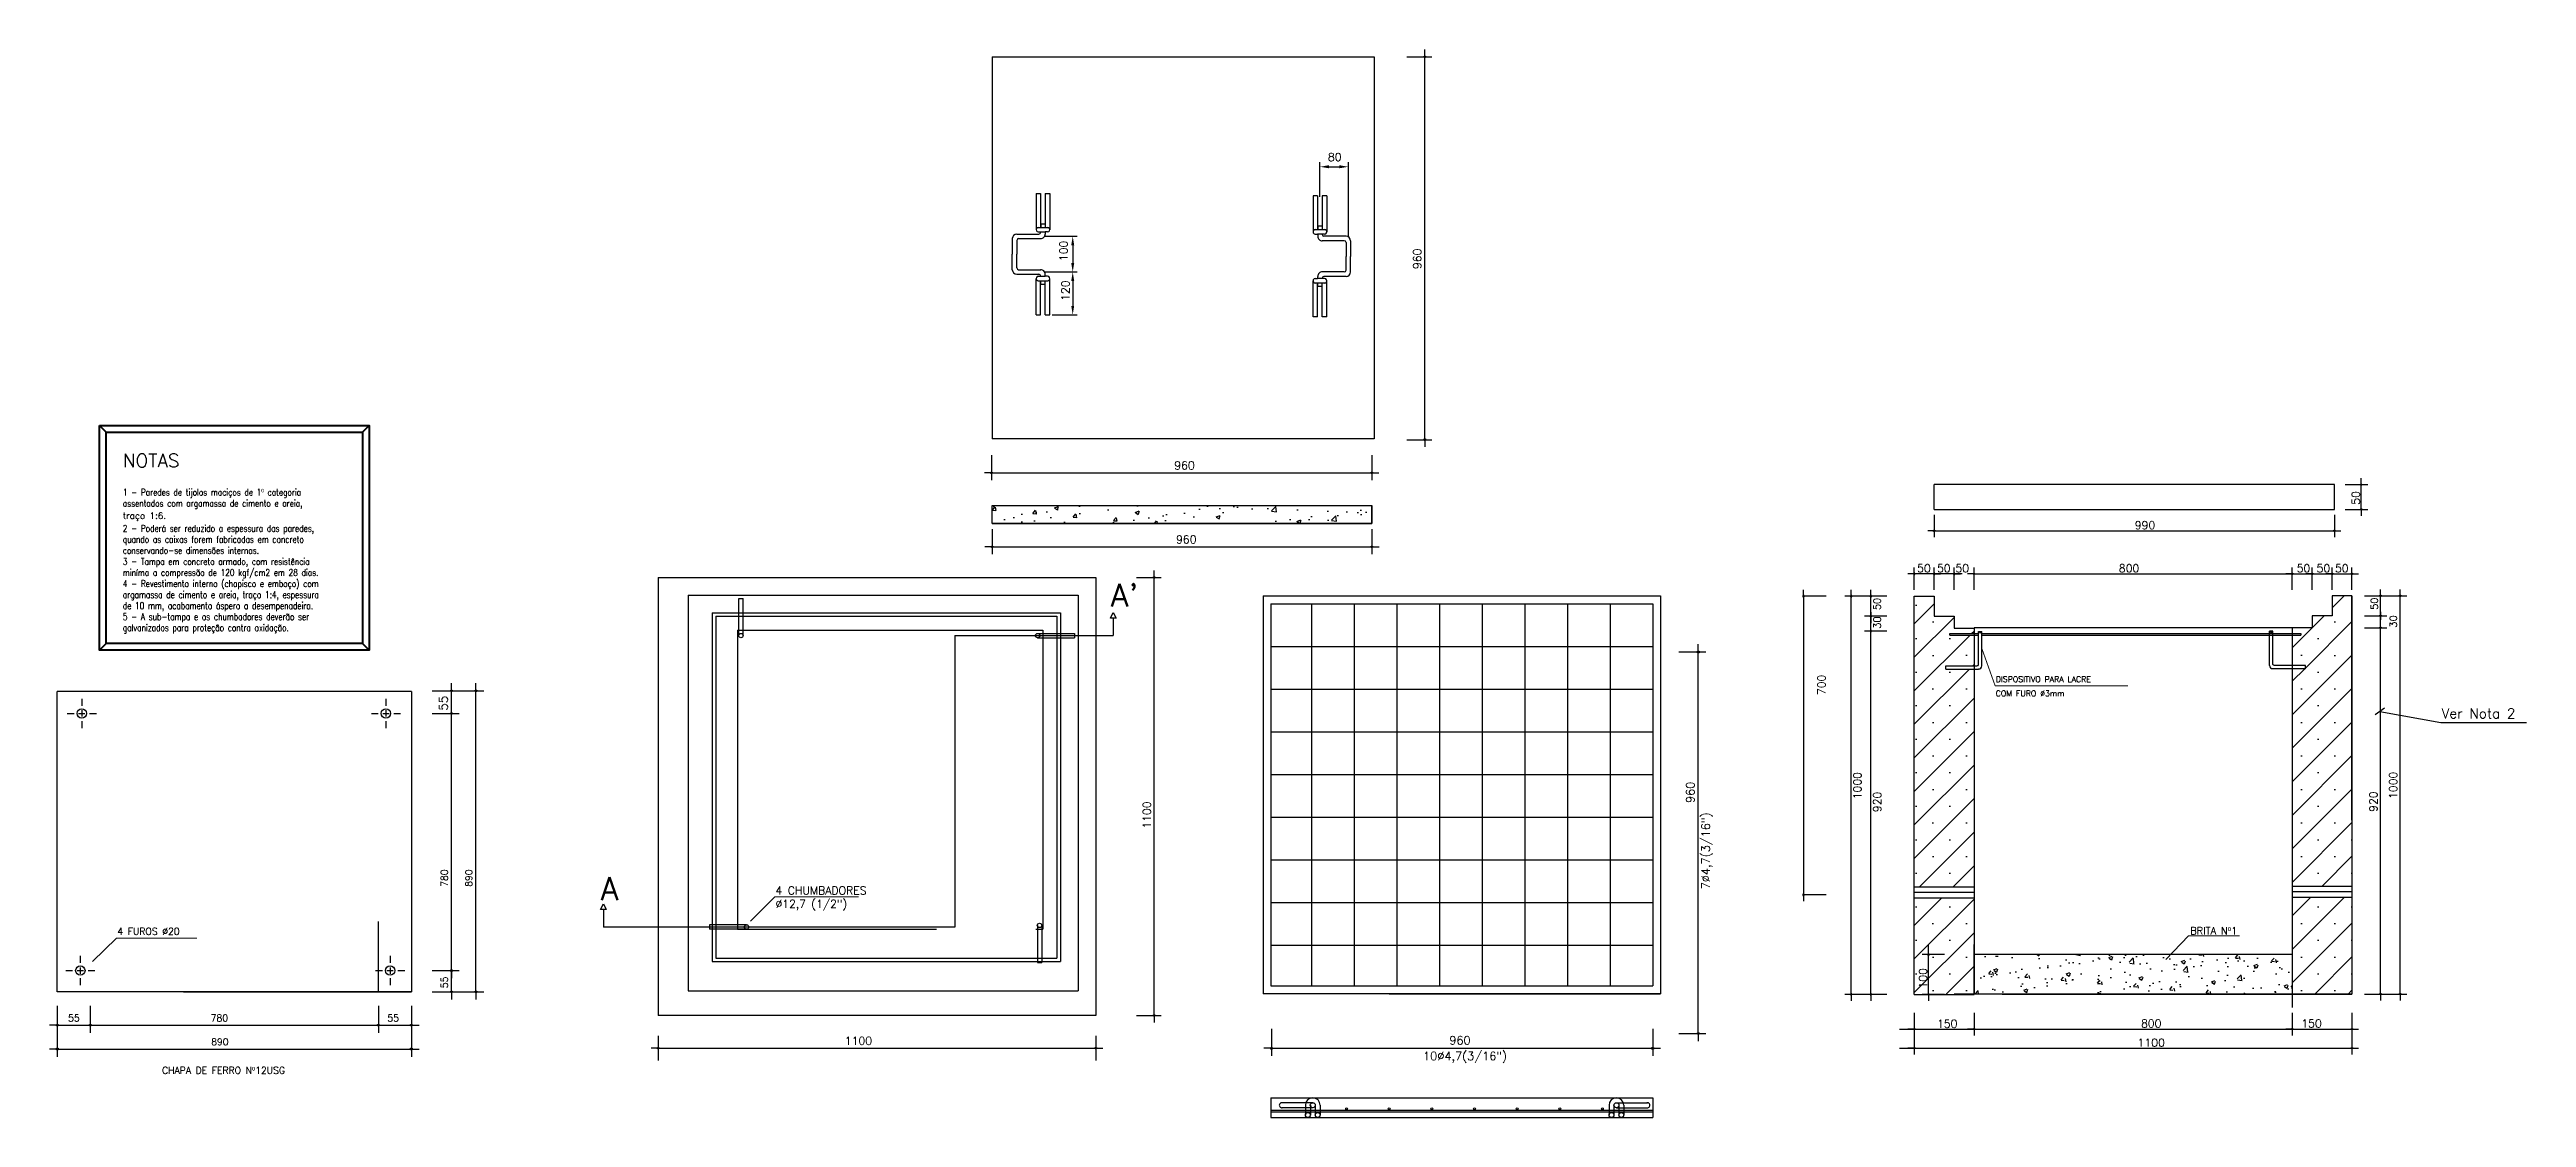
# Model space of a CAD drawing. Header units: inches. Extents: x -3 to 923, y -103 to 154.
# Drawn here: x 404.15 to 410.38, y -76.16 to -73.48 of the extents above; entities that cross this region are included whole.
import ezdxf

# ---------------------------------------------------------------- set-up
doc = ezdxf.new("R2010")
doc.units = ezdxf.units.IN
doc.header["$LTSCALE"] = 10
doc.header["$MEASUREMENT"] = 0
for name, pattern in [('DASHDOT2', [12.7, 6.35, -3.175, 0, -3.175]), ('DASHDOTX2', [2, 1, -0.5, 0, -0.5]), ('HIDDEN', [0.375, 0.25, -0.125])]:
    doc.linetypes.add(name, pattern=pattern)
for name, color, linetype in [('Alvenaria', 8, 'Continuous'), ('CAIXA', 3, 'Continuous'), ('Linha de Corte', 5, 'DASHDOTX2')]:
    doc.layers.add(name, color=color, linetype=linetype)
for name, color, linetype, lineweight in [('Cota', 7, 'Continuous', 25), ('Elétrica', 4, 'Continuous', 40), ('TEXTO', 2, 'Continuous', 20)]:
    doc.layers.add(name, color=color, linetype=linetype, lineweight=lineweight)
doc.styles.add('AVELAR', font='simplex.shx')
doc.styles.add('ROMANS', font='romans.shx', dxfattribs={"height": 0.2})
doc.dimstyles.new('Cota oblique 1-25', dxfattribs={"dimscale": 0.25, "dimtxt": 0.125, "dimasz": 0.08, "dimexe": 0.03, "dimexo": 0.001, "dimgap": 0.025, "dimtad": 1, "dimlfac": 1000, "dimtxsty": 'ROMANS', "dimblk": 'OBLIQUE', "dimcen": 2.5, "dimadec": 0, "dimazin": 0, "dimtfac": 1, "dimtmove": 0, "dimatfit": 3, "dimldrblk": 'OBLIQUE', "dimfxl": 0, "dimlwd": 25, "dimlwe": 25, "dimarcsym": 0})

# ---------------------------------------------------------------- blocks, each defined once
blk = doc.blocks.new('_Oblique')
at = {"color": 0, "linetype": 'ByBlock', "lineweight": -2}
blk.add_line((-0.5, -0.5), (0.5, 0.5), dxfattribs=at)
blk = doc.blocks.new('COTAPT')
at = {"color": 0, "linetype": 'ByBlock'}
blk.add_line((0, 0), (200, 0), dxfattribs=at)
at = {"color": 6, "linetype": 'ByBlock'}
blk.add_lwpolyline([(-20, 20), (20, 20), (20, -20), (-20, -20)], close=True, dxfattribs=at)

msp = doc.modelspace()

# ---------------------------------------------------------------- hatches: boundary and pattern name
at = {"layer": 'Alvenaria'}
h = msp.add_hatch(dxfattribs=at)
h.set_pattern_fill('AR-CONC', scale=0.000556522, style=0)
h.set_pattern_definition([(50, (315.68138, -222.456015), (0.10138973, -0.008870448), [0.01060174, -0.11661913]), (355, (315.68138, -222.45602), (-0.0196134, 0.106327175), [0.00848139, -0.093295304]), (100.451, (315.68983, -222.45675), (0.081776697, 0.097456244), [0.00901009, -0.099110957]), (46.1842, (315.68138, -222.42774), (0.15086138, -0.02339747), [0.01590261, -0.1749287]), (96.6356, (315.69396, -222.4297), (0.13212062, 0.1376977), [0.01351513, -0.14866643]), (351.184, (315.68138, -222.42774), (0.13212082, 0.13769746), [0.01272209, -0.13994296]), (21, (315.69552, -222.43481), (0.084376977, -0.056912984), [0.01060174, -0.11661913]), (326, (315.69552, -222.43481), (0.03439417, 0.10250461), [0.00848139, -0.093295304]), (71.4514, (315.70255, -222.43955), (0.118770917, 0.04559185), [0.00901009, -0.099110957]), (37.5, (315.681384, -222.456015), (0.001718875, 0.047056717), [0, -0.092164452, 0, -0.09470887, 0, -0.093648696]), (7.5, (315.681384, -222.456015), (0.037186595, 0.055752668), [0, -0.053998191, 0, -0.090044104, 0, -0.035692522]), (327.5, (315.64986, -222.456015), (0.075459114, -0.0031881706), [0, -0.03533913, 0, -0.110258087, 0, -0.146304]), (317.5, (315.635726, -222.456015), (0.08243711, 0.014150395), [0, -0.04594087, 0, -0.073222678, 0, -0.103897043])])
h.paths.add_polyline_path([(406.5211, -74.626), (406.5211, -74.6707), (407.4758, -74.6707), (407.4758, -74.626)])
h = msp.add_hatch(dxfattribs=at)
h.set_pattern_fill('SACNCR', scale=0.025, style=0)
h.set_pattern_definition([(45, (-131.06594, -723.76958), (-0.0420949506, 0.0420949506), []), (45, (-131.02384, -723.76958), (-0.0420949506, 0.0420949506), [0, -0.05953125])])
h.paths.add_polyline_path([(409.9391, -74.8528), (409.8891, -74.8528), (409.8891, -74.9028), (409.8391, -74.9028), (409.8391, -74.9328), (409.7891, -74.9328), (409.7891, -74.9472), (409.8106, -74.9472), (409.8106, -74.9512), (409.7891, -74.9512), (409.7891, -74.9528), (409.7891, -75.0276), (409.8222, -75.0276), (409.8222, -75.0357), (409.7891, -75.0357), (409.7891, -75.5824), (409.9391, -75.5824)])
h.paths.add_polyline_path([(409.7891, -75.8528), (409.9391, -75.8528), (409.9391, -75.6107), (409.7891, -75.6107)])
h.paths.add_polyline_path([(408.9891, -75.6115), (408.8391, -75.6115), (408.8391, -75.8536), (408.8733, -75.8536), (408.8733, -75.852), (408.8749, -75.852), (408.8749, -75.7552), (408.8733, -75.7552), (408.8733, -75.752), (408.8766, -75.752), (408.8766, -75.7552), (408.8749, -75.7552), (408.8749, -75.852), (408.8766, -75.852), (408.8766, -75.8536), (408.9891, -75.8536), (408.9891, -75.7536), (408.9891, -75.7286)])
h.paths.add_polyline_path([(408.8391, -75.5832), (408.9891, -75.5832), (408.9891, -75.0365), (408.9185, -75.0365), (408.9185, -75.0284), (408.9891, -75.0284), (408.9891, -74.9512), (408.9764, -74.9512), (408.9282, -74.9512), (408.9282, -74.9472), (408.9684, -74.9472), (408.9891, -74.9472), (408.9891, -74.9336), (408.9391, -74.9336), (408.9391, -74.9036), (408.8891, -74.9036), (408.8891, -74.8536), (408.8391, -74.8536)])
h.paths.add_polyline_path([(408.846, -75.8422), (408.846, -75.7845), (408.876, -75.7845), (408.876, -75.8422)], flags=25)
h = msp.add_hatch(dxfattribs=at)
h.set_pattern_fill('AR-CONC', scale=0.0005, style=0)
h.set_pattern_definition([(50, (-131.06594, -723.76958), (0.0910923345, -0.007969543), [0.009525, -0.104775]), (355, (-131.06594, -723.76958), (-0.017621413, 0.095528321), [0.00762, -0.08382]), (100.451, (-131.05835, -723.77024), (0.073471251, 0.087558344), [0.008095, -0.089045]), (46.1842, (-131.06594, -723.74418), (0.13553952, -0.021021164), [0.0142875, -0.1571625]), (96.6356, (-131.05464, -723.74593), (0.118702117, 0.123712778), [0.0121425, -0.1335675]), (351.184, (-131.06594, -723.74418), (0.118702303, 0.12371256), [0.01143, -0.12573]), (21, (-131.05324, -723.75053), (0.07580744, -0.051132759), [0.009525, -0.104775]), (326, (-131.05324, -723.75053), (0.030901014, 0.092093983), [0.00762, -0.08382]), (71.4514, (-131.04692, -723.75479), (0.106708245, 0.040961429), [0.008095, -0.089045]), (37.5, (-131.065937, -723.76958), (0.0015443016, 0.0422775194), [0, -0.082804, 0, -0.08509, 0, -0.0841375]), (7.5, (-131.065937, -723.76958), (0.0334098313, 0.0500902874), [0, -0.048514, 0, -0.080899, 0, -0.0320675]), (327.5, (-131.09426, -723.76958), (0.0677952976, -0.002864372), [0, -0.03175, 0, -0.09906, 0, -0.131445]), (317.5, (-131.10696, -723.76958), (0.0740645907, 0.0127132455), [0, -0.041275, 0, -0.065786, 0, -0.093345])])
h.paths.add_polyline_path([(408.9891, -75.7536), (408.9891, -75.8528), (409.7891, -75.8528), (409.7891, -75.7536)])

# ---------------------------------------------------------------- linework, layer by layer
at = {"color": 7, "ltscale": 0.005}
for p, q in [((408.8391, -74.8536), (408.8891, -74.8536)), ((408.8891, -74.8536), (408.8891, -74.9036)), ((409.9391, -74.8528), (409.8891, -74.8528)), ((409.8891, -74.8528), (409.8891, -74.9028)), ((408.8891, -74.9036), (408.9391, -74.9036)), ((408.9391, -74.9036), (408.9391, -74.9336)), ((408.9391, -74.9336), (408.9891, -74.9336)), ((409.7891, -74.9328), (408.9891, -74.9328)), ((409.8391, -74.9328), (409.7891, -74.9328)), ((409.7891, -74.9328), (409.7891, -74.9528)), ((409.8891, -74.9028), (409.8391, -74.9028)), ((409.8391, -74.9028), (409.8391, -74.9328)), ((408.9891, -75.8536), (408.9891, -75.7536)), ((409.7891, -75.7536), (408.9891, -75.7536)), ((409.9391, -75.8528), (409.7891, -75.8528)), ((409.7891, -75.8528), (409.7891, -75.8866))]:
    msp.add_line(p, q, dxfattribs=at)
at = {"layer": 'Alvenaria', "color": 7}
for p, q in [((406.5211, -73.4987), (406.5211, -74.4587)), ((406.5211, -73.4987), (407.4811, -73.4987)), ((407.4811, -73.4987), (407.4811, -74.1166)), ((407.4811, -73.4987), (407.4811, -74.4587)), ((406.5719, -73.9555), (406.5719, -73.9946)), ((406.5833, -73.9441), (406.6388, -73.9441)), ((406.5833, -73.96), (406.5833, -73.9946)), ((406.5878, -73.9555), (406.6432, -73.9555)), ((406.6317, -73.9333), (406.6317, -73.9333)), ((406.6368, -73.9276), (406.6611, -73.9276)), ((406.6373, -73.9389), (406.6548, -73.9389)), ((406.6373, -73.9389), (406.6373, -73.9389)), ((406.643, -73.9555), (406.643, -73.9555)), ((406.6432, -73.9188), (406.6546, -73.9188)), ((406.6432, -73.9188), (406.6432, -73.9276)), ((406.6432, -73.9188), (406.6432, -73.9276)), ((406.6432, -73.9389), (406.6432, -73.9396)), ((406.6432, -73.9389), (406.6432, -73.9396)), ((406.6546, -73.9188), (406.6546, -73.9276)), ((406.6546, -73.9389), (406.6546, -73.9441)), ((406.6605, -73.9389), (406.6548, -73.9389)), ((407.3573, -73.9331), (407.333, -73.9331)), ((407.3335, -73.9444), (407.3392, -73.9444)), ((407.3567, -73.9444), (407.3392, -73.9444)), ((407.3508, -73.9243), (407.3394, -73.9243)), ((407.3394, -73.9243), (407.3394, -73.9331)), ((407.3394, -73.9444), (407.3394, -73.9496)), ((407.3508, -73.9243), (407.3508, -73.9331)), ((407.3508, -73.9243), (407.3508, -73.9331)), ((407.3508, -73.9444), (407.3508, -73.9451)), ((407.3508, -73.9444), (407.3508, -73.9451)), ((407.4108, -73.9496), (407.3553, -73.9496)), ((407.3567, -73.9444), (407.3567, -73.9444)), ((407.3624, -73.9388), (407.3624, -73.9388)), ((406.5719, -74.0337), (406.5719, -73.9946)), ((406.5833, -74.0292), (406.5833, -73.9946)), ((407.4063, -73.961), (407.3508, -73.961)), ((407.351, -73.961), (407.351, -73.961)), ((407.4108, -73.9655), (407.4108, -74.0001)), ((407.4108, -74.0347), (407.4108, -74.0001)), ((407.4221, -73.961), (407.4221, -74.0001)), ((407.4221, -74.0392), (407.4221, -74.0001)), ((406.5833, -74.045), (406.6388, -74.045)), ((406.5878, -74.0337), (406.6432, -74.0337)), ((406.6317, -74.0559), (406.6317, -74.0559)), ((406.6368, -74.0616), (406.6611, -74.0616)), ((406.6373, -74.0502), (406.6548, -74.0502)), ((406.6373, -74.0502), (406.6373, -74.0502)), ((406.643, -74.0337), (406.643, -74.0337)), ((406.6432, -74.0502), (406.6432, -74.0495)), ((406.6432, -74.0502), (406.6432, -74.0495)), ((406.6432, -74.0703), (406.6432, -74.0616)), ((406.6432, -74.0703), (406.6432, -74.0616)), ((406.6432, -74.0703), (406.6546, -74.0703)), ((406.6546, -74.0502), (406.6546, -74.045)), ((406.6546, -74.0703), (406.6546, -74.0616)), ((406.6605, -74.0502), (406.6548, -74.0502)), ((407.3573, -74.0671), (407.333, -74.0671)), ((407.3335, -74.0557), (407.3392, -74.0557)), ((407.3567, -74.0557), (407.3392, -74.0557)), ((407.3394, -74.0557), (407.3394, -74.0505)), ((407.3394, -74.0758), (407.3394, -74.0671)), ((407.3508, -74.0758), (407.3394, -74.0758)), ((407.4063, -74.0392), (407.3508, -74.0392)), ((407.3508, -74.0557), (407.3508, -74.055)), ((407.3508, -74.0557), (407.3508, -74.055)), ((407.3508, -74.0758), (407.3508, -74.0671)), ((407.3508, -74.0758), (407.3508, -74.0671)), ((407.351, -74.0392), (407.351, -74.0392)), ((407.4108, -74.0505), (407.3553, -74.0505)), ((407.3567, -74.0557), (407.3567, -74.0557)), ((407.3624, -74.0614), (407.3624, -74.0614)), ((407.4811, -74.4587), (406.5211, -74.4587)), ((408.8891, -74.636), (408.8891, -74.5735)), ((409.8948, -74.5735), (408.8891, -74.5735)), ((409.8948, -74.636), (409.8948, -74.5735)), ((406.5211, -74.6707), (406.5211, -74.626)), ((406.5211, -74.626), (407.4758, -74.626)), ((406.9477, -74.626), (407.4758, -74.626)), ((407.4758, -74.6707), (407.4758, -74.626)), ((408.8891, -74.636), (409.8948, -74.636)), ((409.8948, -74.636), (409.8948, -74.5958)), ((406.5211, -74.6707), (407.4758, -74.6707)), ((406.9477, -74.6707), (407.4758, -74.6707)), ((405.6816, -74.8066), (406.7816, -74.8066)), ((405.6816, -74.8066), (405.6816, -75.9066)), ((406.7816, -74.8066), (406.7816, -75.5146)), ((406.7816, -74.8066), (406.7816, -75.9066)), ((405.7568, -74.8508), (406.7373, -74.8508)), ((405.7568, -74.8508), (405.7568, -75.8447)), ((405.8842, -74.8597), (405.8954, -74.8597)), ((405.8842, -74.9526), (405.8842, -74.8597)), ((405.8954, -74.9526), (405.8954, -74.8597)), ((406.7373, -74.8508), (406.7373, -75.8447)), ((407.2021, -74.8531), (407.2021, -75.8521)), ((407.2021, -74.8531), (408.2011, -74.8531)), ((407.2216, -74.8726), (407.2216, -75.8326)), ((407.2216, -74.8726), (408.1816, -74.8726)), ((407.3243, -74.8726), (407.3243, -75.8326)), ((407.4314, -74.8726), (407.4314, -75.8326)), ((407.5386, -74.8726), (407.5386, -75.8326)), ((407.6458, -74.8726), (407.6458, -75.8326)), ((407.7529, -74.8726), (407.7529, -75.8326)), ((407.8601, -74.8726), (407.8601, -75.8326)), ((407.9673, -74.8726), (407.9673, -75.8326)), ((408.0744, -74.8726), (408.0744, -75.8326)), ((408.1816, -74.8726), (408.1816, -75.8326)), ((408.2011, -74.8531), (408.2011, -75.5351)), ((408.2011, -74.8531), (408.2011, -75.8521)), ((408.8391, -75.8536), (408.8391, -74.8536)), ((409.9391, -75.416), (409.9391, -74.8528)), ((409.9391, -74.8528), (409.9391, -75.8528)), ((405.8177, -74.8951), (406.693, -74.8951)), ((405.8177, -74.8951), (405.8177, -75.7715)), ((405.8266, -74.9039), (406.6842, -74.9039)), ((405.8266, -74.9039), (405.8266, -75.7627)), ((405.8812, -74.9393), (406.6488, -74.9393)), ((405.8812, -74.9393), (405.8812, -75.6902)), ((406.6355, -74.947), (406.7284, -74.947)), ((406.6488, -74.9393), (406.6488, -75.6902)), ((406.6842, -74.9039), (406.6842, -75.7627)), ((406.693, -74.8951), (406.693, -75.7715)), ((406.7284, -74.947), (406.7284, -74.9582)), ((408.9282, -74.9472), (408.9684, -74.9472)), ((408.9282, -74.9512), (408.9282, -74.9472)), ((408.9282, -74.9512), (408.9764, -74.9512)), ((408.9684, -74.9472), (409.0005, -74.9472)), ((408.9764, -74.9512), (409.0005, -74.9512)), ((408.9891, -74.9336), (408.9891, -75.8536)), ((409.0005, -74.9423), (409.0086, -74.9423)), ((409.0005, -75.0244), (409.0005, -74.9423)), ((409.0086, -75.0284), (409.0086, -74.9423)), ((409.0086, -74.9472), (409.8106, -74.9472)), ((409.0086, -74.9512), (409.8106, -74.9512)), ((409.7401, -74.9415), (409.7321, -74.9415)), ((409.7321, -75.0276), (409.7321, -74.9415)), ((409.7401, -75.0236), (409.7401, -74.9415)), ((409.7891, -74.9528), (409.7891, -75.8528)), ((409.8106, -74.9472), (409.8106, -74.9512)), ((406.6355, -74.9582), (406.7284, -74.9582)), ((407.2216, -74.9798), (408.1816, -74.9798)), ((408.9185, -75.0284), (408.9965, -75.0284)), ((408.9185, -75.0365), (408.9185, -75.0284)), ((408.9185, -75.0365), (409.0005, -75.0365)), ((409.8222, -75.0357), (409.7401, -75.0357)), ((409.8222, -75.0276), (409.7441, -75.0276)), ((409.8222, -75.0357), (409.8222, -75.0276)), ((404.1714, -75.8474), (404.1714, -75.0932)), ((405.0614, -75.0932), (404.1714, -75.0932)), ((404.2331, -75.1113), (404.2331, -75.1287)), ((404.2331, -75.1402), (404.2331, -75.156)), ((404.9976, -75.1113), (404.9976, -75.1287)), ((404.9976, -75.1402), (404.9976, -75.156)), ((405.0614, -75.0932), (405.0614, -75.8474)), ((407.2216, -75.087), (408.1816, -75.087)), ((404.1963, -75.1481), (404.2137, -75.1481)), ((404.2252, -75.1481), (404.241, -75.1481)), ((404.2331, -75.1675), (404.2331, -75.1849)), ((404.2525, -75.1481), (404.2699, -75.1481)), ((404.9609, -75.1481), (404.9782, -75.1481)), ((404.9897, -75.1481), (405.0055, -75.1481)), ((404.9976, -75.1675), (404.9976, -75.1849)), ((405.0171, -75.1481), (405.0344, -75.1481)), ((407.2216, -75.1941), (408.1816, -75.1941)), ((407.2216, -75.3013), (408.1816, -75.3013)), ((407.2216, -75.4085), (408.1816, -75.4085)), ((407.2216, -75.5156), (408.1816, -75.5156)), ((407.2216, -75.6228), (408.1816, -75.6228)), ((408.8391, -75.5832), (408.9891, -75.5832)), ((408.8391, -75.6115), (408.9891, -75.6115)), ((409.9391, -75.5824), (409.7891, -75.5824)), ((409.9391, -75.5965), (409.7891, -75.5965)), ((409.9391, -75.6107), (409.7891, -75.6107)), ((404.9785, -75.8474), (404.9785, -75.6705)), ((405.9039, -75.6789), (405.8109, -75.6789)), ((405.8109, -75.6789), (405.8109, -75.6902)), ((405.9039, -75.6902), (405.8109, -75.6902)), ((406.6348, -75.6805), (406.6348, -75.7734)), ((406.646, -75.6805), (406.646, -75.7734)), ((404.2294, -75.7572), (404.2294, -75.7746)), ((405.008, -75.7572), (405.008, -75.7746)), ((405.8266, -75.7627), (406.6842, -75.7627)), ((407.2216, -75.73), (408.1816, -75.73)), ((408.9891, -75.8536), (408.9891, -75.7286)), ((409.1266, -75.7528), (409.7891, -75.7536)), ((404.1926, -75.794), (404.21, -75.794)), ((404.2215, -75.794), (404.2373, -75.794)), ((404.2294, -75.7861), (404.2294, -75.8019)), ((404.2294, -75.8134), (404.2294, -75.8308)), ((404.2488, -75.794), (404.2662, -75.794)), ((404.9712, -75.794), (404.9886, -75.794)), ((405.0001, -75.794), (405.0159, -75.794)), ((405.008, -75.7861), (405.008, -75.8019)), ((405.008, -75.8134), (405.008, -75.8308)), ((405.0274, -75.794), (405.0448, -75.794)), ((405.8177, -75.7715), (406.693, -75.7715)), ((406.6348, -75.7734), (406.646, -75.7734)), ((405.0614, -75.8474), (404.1714, -75.8474)), ((405.0614, -75.8474), (404.3374, -75.8474)), ((404.4885, -75.8474), (405.0614, -75.8474)), ((405.0614, -75.8474), (404.989, -75.8474)), ((405.0614, -75.8474), (404.989, -75.8474)), ((405.7568, -75.8447), (406.7373, -75.8447)), ((408.2011, -75.8521), (407.2021, -75.8521)), ((407.2216, -75.8326), (408.1816, -75.8326)), ((407.5191, -75.8521), (408.2011, -75.8521)), ((408.8391, -75.8536), (408.9891, -75.8536)), ((409.9391, -75.8528), (408.9391, -75.8528)), ((408.9891, -75.8536), (408.9891, -75.8411)), ((409.0598, -75.8528), (409.9391, -75.8528)), ((406.7816, -75.9066), (405.6816, -75.9066)), ((407.2216, -76.1133), (407.2216, -76.1628)), ((407.2216, -76.1133), (408.1816, -76.1133)), ((407.3271, -76.1259), (407.2492, -76.1261)), ((407.3271, -76.1383), (407.2492, -76.1383)), ((407.3086, -76.1321), (407.3086, -76.1487)), ((407.321, -76.1321), (407.321, -76.1487)), ((407.3333, -76.1321), (407.3333, -76.1487)), ((407.3457, -76.1321), (407.3457, -76.1487)), ((407.5451, -76.1133), (407.5451, -76.1136)), ((408.0718, -76.1321), (408.0718, -76.1487)), ((408.0841, -76.1321), (408.0841, -76.1487)), ((408.0903, -76.1259), (408.1683, -76.1261)), ((408.0903, -76.1383), (408.1683, -76.1383)), ((408.0965, -76.1321), (408.0965, -76.1487)), ((408.1089, -76.1321), (408.1089, -76.1487)), ((408.1816, -76.1133), (408.1816, -76.1628)), ((407.2216, -76.1442), (408.1816, -76.1442)), ((407.2216, -76.1488), (408.1816, -76.1488)), ((407.2216, -76.1628), (408.1816, -76.1628)), ((407.3086, -76.1487), (407.3086, -76.1566)), ((407.321, -76.1487), (407.321, -76.1566)), ((407.3333, -76.1487), (407.3333, -76.1566)), ((407.3457, -76.1487), (407.3457, -76.1566)), ((408.0718, -76.1487), (408.0718, -76.1566)), ((408.0841, -76.1487), (408.0841, -76.1566)), ((408.0965, -76.1487), (408.0965, -76.1566)), ((408.1089, -76.1487), (408.1089, -76.1566))]:
    msp.add_line(p, q, dxfattribs=at)
at = {"layer": 'Alvenaria', "color": 7, "linetype": 'HIDDEN', "ltscale": 20}
for p, q in [((406.6317, -73.8423), (406.6317, -73.9333)), ((406.6317, -73.8423), (406.643, -73.8423)), ((406.643, -73.8423), (406.643, -73.9276)), ((406.6548, -73.8423), (406.6548, -73.9276)), ((406.6548, -73.8423), (406.6662, -73.8423)), ((406.6662, -73.8423), (406.6662, -73.9332)), ((407.3278, -73.8478), (407.3278, -73.9387)), ((407.3392, -73.8478), (407.3278, -73.8478)), ((407.3392, -73.8478), (407.3392, -73.9331)), ((407.3624, -73.8478), (407.351, -73.8478)), ((407.351, -73.8478), (407.351, -73.9331)), ((407.3624, -73.8478), (407.3624, -73.9388)), ((406.6317, -74.1468), (406.6317, -74.0559)), ((406.643, -74.1468), (406.643, -74.0616)), ((406.6548, -74.1468), (406.6548, -74.0616)), ((406.6662, -74.1468), (406.6662, -74.0559)), ((407.3278, -74.1523), (407.3278, -74.0614)), ((407.3392, -74.1523), (407.3392, -74.0671)), ((407.351, -74.1523), (407.351, -74.0671)), ((407.3624, -74.1523), (407.3624, -74.0614)), ((406.6317, -74.1468), (406.643, -74.1468)), ((406.6548, -74.1468), (406.6662, -74.1468)), ((407.3392, -74.1523), (407.3278, -74.1523)), ((407.3624, -74.1523), (407.351, -74.1523))]:
    msp.add_line(p, q, dxfattribs=at)
at = {"layer": 'Alvenaria', "color": 7, "linetype": 'DASHDOT2'}
msp.add_line((408.8391, -75.5973), (408.9891, -75.5973), dxfattribs=at)
at = {"layer": 'Alvenaria', "color": 7, "linetype": 'HIDDEN', "ltscale": 0.2}
msp.add_line((405.8812, -75.6902), (406.6488, -75.6902), dxfattribs=at)
at = {"layer": 'Alvenaria', "color": 7}
msp.add_lwpolyline([(406.5211, -74.626), (407.4758, -74.626), (407.4758, -74.6707), (406.5211, -74.6707)], close=True, dxfattribs=at)
for centre, radius in [((405.8898, -74.9526), 0.00562), ((406.6355, -74.9526), 0.00562), ((409.0045, -74.9451), 0.00121), ((409.7361, -74.9443), 0.00121), ((404.2331, -75.1481), 0.0118), ((404.9976, -75.1481), 0.0118), ((405.9039, -75.6846), 0.00562), ((406.6404, -75.6805), 0.00562), ((404.2294, -75.794), 0.0118), ((405.008, -75.794), 0.0118), ((407.3271, -76.1321), 0.00619), ((407.4121, -76.141), 0.00229), ((407.5192, -76.141), 0.00229), ((407.6264, -76.141), 0.00229), ((407.7336, -76.141), 0.00229), ((407.8407, -76.141), 0.00229), ((407.9479, -76.141), 0.00229), ((408.0551, -76.141), 0.00229), ((408.0903, -76.1321), 0.00619), ((407.3148, -76.1566), 0.00619), ((407.3395, -76.1566), 0.00619), ((408.0779, -76.1566), 0.00619), ((408.1027, -76.1566), 0.00619)]:
    msp.add_circle(centre, radius, dxfattribs=at)
for centre, radius, start, end in [((406.5833, -73.9555), 0.0114, 90, 180), ((406.5878, -73.96), 0.00448, 90, 180), ((406.6373, -73.9332), 0.00569, 84.52392, 269.99148), ((406.6388, -73.9396), 0.00448, 270, 0), ((406.6432, -73.9441), 0.0114, 268.87206, 0), ((406.6605, -73.9332), 0.00569, 270.00852, 95.47608), ((407.3335, -73.9387), 0.00569, 84.52392, 269.99148), ((407.3508, -73.9496), 0.0114, 180, 271.12794), ((407.3553, -73.9451), 0.00448, 180, 270), ((407.3567, -73.9387), 0.00569, 270.00852, 95.47608), ((407.4108, -73.961), 0.0114, 0, 90), ((407.4063, -73.9655), 0.00448, 0, 90), ((406.5833, -74.0337), 0.0114, 180, 270), ((406.5878, -74.0292), 0.00448, 180, 270), ((406.6373, -74.0559), 0.00569, 90.00852, 275.47608), ((406.6388, -74.0495), 0.00448, 0, 90), ((406.6432, -74.045), 0.0114, 0, 91.12794), ((406.6605, -74.0559), 0.00569, 264.52392, 89.99148), ((407.3335, -74.0614), 0.00569, 90.00852, 275.47608), ((407.3508, -74.0505), 0.0114, 88.87206, 180), ((407.3553, -74.055), 0.00448, 90, 180), ((407.3567, -74.0614), 0.00569, 264.52392, 89.99148), ((407.4063, -74.0347), 0.00448, 270, 0), ((407.4108, -74.0392), 0.0114, 270, 0), ((409.0005, -75.0284), 0.00805, 270, 0), ((409.7401, -75.0276), 0.00805, 180, 270), ((407.2492, -76.1322), 0.00619, 78.95666, 281.16314), ((407.3271, -76.1321), 0.0186, 0, 180), ((408.0903, -76.1321), 0.0186, 0, 180), ((408.1683, -76.1322), 0.00619, 258.83686, 101.04334)]:
    msp.add_arc(centre, radius, start, end, dxfattribs=at)
for points in [[(408.9965, -75.0284), (408.9995, -75.0273), (409.0005, -75.0244)], [(409.7441, -75.0276), (409.7412, -75.0265), (409.7401, -75.0236)]]:
    msp.add_spline(points, degree=3, dxfattribs=at)
at = {"layer": 'CAIXA', "color": 7, "linetype": 'DASHDOTX2', "ltscale": 0.5}
for p, q in [((406.8187, -74.9084), (406.8258, -74.8942)), ((406.8258, -74.8942), (406.8329, -74.9084)), ((406.8329, -74.9084), (406.8187, -74.9084)), ((405.537, -75.6403), (405.544, -75.6261)), ((405.5511, -75.6403), (405.537, -75.6403)), ((405.544, -75.6261), (405.5511, -75.6403))]:
    msp.add_line(p, q, dxfattribs=at)
at = {"layer": 'CAIXA', "color": 7, "linetype": 'DASHDOTX2', "ltscale": 10}
msp.add_line((406.8258, -74.9084), (406.8258, -74.9526), dxfattribs=at)
at = {"layer": 'Cota', "color": 7, "linetype": 'Continuous'}
for p, q in [((407.5637, -73.4987), (407.6264, -73.4987)), ((407.6085, -74.4606), (407.6085, -73.4987)), ((406.5197, -74.4992), (406.5197, -74.5619)), ((407.4753, -74.4992), (407.4753, -74.5619)), ((407.5637, -74.4606), (407.6264, -74.4606)), ((406.5197, -74.544), (407.4753, -74.544)), ((406.5211, -74.6851), (406.5211, -74.7478)), ((407.4758, -74.6851), (407.4758, -74.7478)), ((406.5211, -74.7299), (407.4758, -74.7299)), ((406.8843, -74.8066), (406.9463, -74.8066)), ((406.9286, -75.9066), (406.9286, -74.8067)), ((408.6172, -74.8537), (408.5608, -74.8537)), ((408.5608, -74.8537), (408.5608, -75.6037)), ((408.7204, -74.8536), (408.6641, -74.8536)), ((408.6802, -75.8536), (408.6802, -74.8537)), ((408.7701, -74.8536), (408.7138, -74.8536)), ((408.7299, -74.8937), (408.7299, -74.8537)), ((408.7299, -74.8938), (408.7299, -74.8545)), ((408.7299, -74.9179), (408.7299, -74.8939)), ((409.9705, -74.8528), (410.0268, -74.8528)), ((410.0107, -74.8929), (410.0107, -74.8529)), ((410.0107, -74.893), (410.0107, -74.8537)), ((410.0107, -74.9171), (410.0107, -74.8931)), ((410.0202, -74.8528), (410.0766, -74.8528)), ((410.0605, -75.8528), (410.0605, -74.8529)), ((408.7701, -74.9036), (408.7138, -74.9036)), ((408.7701, -74.9411), (408.7138, -74.9411)), ((408.7299, -75.8536), (408.7299, -74.918)), ((409.9705, -74.9028), (410.0268, -74.9028)), ((409.9705, -74.9328), (410.0268, -74.9328)), ((410.0107, -75.8528), (410.0107, -74.9172)), ((408.2472, -74.9936), (408.3154, -74.9936)), ((408.2959, -75.952), (408.2959, -74.9937)), ((405.1138, -75.0912), (405.1818, -75.0912)), ((405.1267, -75.0912), (405.2433, -75.0912)), ((405.1623, -75.1481), (405.1623, -75.0912)), ((405.2238, -75.8474), (405.2238, -75.0913)), ((405.1138, -75.1481), (405.1818, -75.1481)), ((405.1623, -75.794), (405.1623, -75.1482)), ((408.6172, -75.6037), (408.5608, -75.6037)), ((405.1138, -75.794), (405.1818, -75.794)), ((405.1623, -75.8473), (405.1623, -75.7941)), ((404.1714, -75.8825), (404.1714, -75.9504)), ((404.2544, -75.8825), (404.2544, -75.9504)), ((404.9785, -75.8825), (404.9785, -75.9504)), ((405.0614, -75.8825), (405.0614, -75.9504)), ((405.1138, -75.8474), (405.1818, -75.8474)), ((405.1267, -75.8474), (405.2433, -75.8474)), ((408.7204, -75.8536), (408.6641, -75.8536)), ((408.7701, -75.8536), (408.7138, -75.8536)), ((409.9705, -75.8528), (410.0268, -75.8528)), ((410.0202, -75.8528), (410.0766, -75.8528)), ((404.1714, -75.8938), (404.1714, -76.0103)), ((404.1714, -75.931), (405.0079, -75.931)), ((405.0081, -75.931), (405.0613, -75.931)), ((405.0614, -75.8938), (405.0614, -76.0103)), ((406.8843, -75.9066), (406.9463, -75.9066)), ((407.2233, -75.9402), (407.2233, -76.0084)), ((408.1816, -75.9402), (408.1816, -76.0084)), ((408.2472, -75.952), (408.3154, -75.952)), ((404.1714, -75.9909), (405.0613, -75.9909)), ((405.6816, -75.958), (405.6816, -76.0199)), ((405.6816, -75.9889), (406.7816, -75.9889)), ((406.7816, -75.958), (406.7816, -76.0199)), ((407.2216, -75.9889), (408.1815, -75.9889))]:
    msp.add_line(p, q, dxfattribs=at)
at = {"layer": 'Cota', "color": 7, "linetype": 'ByBlock'}
for p, q in [((407.6085, -73.4987), (407.6085, -73.4807)), ((407.3451, -73.8507), (407.3451, -73.7639)), ((407.4165, -73.9511), (407.4165, -73.7639)), ((407.3675, -73.7751), (407.3941, -73.7751)), ((406.6531, -73.9498), (406.7349, -73.9498)), ((406.7237, -73.9722), (406.7237, -74.017)), ((406.6531, -74.0393), (406.7349, -74.0393)), ((406.6531, -74.0393), (406.7349, -74.0393)), ((406.7237, -74.0617), (406.7237, -74.1244)), ((406.6718, -74.1468), (406.7349, -74.1468)), ((407.6085, -74.4606), (407.6085, -74.4785)), ((406.5197, -74.544), (406.5018, -74.544)), ((407.4753, -74.544), (407.4932, -74.544)), ((409.9223, -74.5735), (409.9787, -74.5735)), ((409.9626, -74.6359), (409.9626, -74.5735)), ((409.9223, -74.636), (409.9787, -74.636)), ((408.8891, -74.649), (408.8891, -74.7053)), ((408.8891, -74.6892), (409.8948, -74.6892)), ((409.8948, -74.649), (409.8948, -74.7053)), ((406.5211, -74.7299), (406.5032, -74.7299)), ((407.4758, -74.7299), (407.4938, -74.7299)), ((406.9286, -74.8066), (406.9286, -74.7889)), ((408.8391, -74.8377), (408.8391, -74.7813)), ((408.8792, -74.7974), (408.8391, -74.7974)), ((408.9194, -74.7974), (408.8794, -74.7974)), ((408.8891, -74.8377), (408.8891, -74.7813)), ((408.9597, -74.7974), (408.9196, -74.7974)), ((408.9391, -74.8377), (408.9391, -74.7813)), ((408.9891, -74.8377), (408.9891, -74.7813)), ((408.9891, -74.7974), (409.8183, -74.7974)), ((409.7891, -74.8377), (409.7891, -74.7813)), ((409.8185, -74.7974), (409.8585, -74.7974)), ((409.8391, -74.8377), (409.8391, -74.7813)), ((409.8587, -74.7974), (409.8988, -74.7974)), ((409.8891, -74.8377), (409.8891, -74.7813)), ((409.8989, -74.7974), (409.939, -74.7974)), ((409.9391, -74.8377), (409.9391, -74.7813)), ((408.5608, -74.8537), (408.5608, -74.8377)), ((408.6802, -74.8536), (408.6802, -74.8375)), ((408.7299, -74.8536), (408.7299, -74.8375)), ((408.7299, -74.8938), (408.7299, -74.8777)), ((408.7299, -74.8938), (408.7299, -74.9099)), ((410.0107, -74.8528), (410.0107, -74.8367)), ((410.0107, -74.893), (410.0107, -74.8769)), ((410.0107, -74.893), (410.0107, -74.9091)), ((410.0605, -74.8528), (410.0605, -74.8367)), ((408.7299, -74.9179), (408.7299, -74.9019)), ((408.7299, -74.9054), (408.7299, -74.9215)), ((410.0107, -74.8972), (410.0107, -74.9132)), ((410.0107, -74.9172), (410.0107, -74.9011)), ((408.2959, -74.9936), (408.2959, -74.9741)), ((405.1623, -75.0912), (405.1623, -75.0718)), ((405.2238, -75.0912), (405.2238, -75.0718)), ((405.1623, -75.1482), (405.1623, -75.1288)), ((408.5608, -75.6037), (408.5608, -75.6198)), ((408.9152, -75.7536), (408.8588, -75.7536)), ((408.8749, -75.8535), (408.8749, -75.7286)), ((405.1623, -75.794), (405.1623, -75.7746)), ((405.1623, -75.794), (405.1623, -75.8134)), ((405.1623, -75.8474), (405.1623, -75.8668)), ((405.2238, -75.8474), (405.2238, -75.8668)), ((408.6802, -75.8536), (408.6802, -75.8697)), ((408.7299, -75.8536), (408.7299, -75.8697)), ((408.9152, -75.8536), (408.8588, -75.8536)), ((410.0107, -75.8528), (410.0107, -75.8689)), ((410.0605, -75.8528), (410.0605, -75.8689)), ((404.1714, -75.931), (404.152, -75.931)), ((404.2544, -75.931), (404.2738, -75.931)), ((405.008, -75.931), (405.0274, -75.931)), ((405.0614, -75.931), (405.0808, -75.931)), ((406.9286, -75.9066), (406.9286, -75.9243)), ((408.2959, -75.952), (408.2959, -75.9715)), ((408.8016, -75.9407), (408.989, -75.9407)), ((408.8391, -75.9004), (408.8391, -75.9568)), ((408.8391, -75.9085), (408.8391, -76.005)), ((408.9891, -75.9004), (408.9891, -75.9568)), ((408.9891, -75.9407), (409.8183, -75.9407)), ((409.7891, -75.9004), (409.7891, -75.9568)), ((409.8185, -75.9407), (409.939, -75.9407)), ((409.9391, -75.9004), (409.9391, -75.9568)), ((409.9391, -75.9085), (409.9391, -76.005)), ((404.1716, -75.9909), (404.1521, -75.9909)), ((404.1714, -75.9558), (404.1714, -75.9909)), ((405.0614, -75.9909), (405.0808, -75.9909)), ((405.6816, -75.9889), (405.6639, -75.9889)), ((406.7816, -75.9889), (406.7993, -75.9889)), ((407.2233, -75.9889), (407.2038, -75.9889)), ((408.1816, -75.9889), (408.2011, -75.9889)), ((408.8016, -75.9889), (409.939, -75.9889))]:
    msp.add_line(p, q, dxfattribs=at)
for points in [[(407.6067, -73.5004), (407.6067, -73.4969), (407.6103, -73.4969), (407.6103, -73.5004)], [(407.6103, -74.4588), (407.6103, -74.4624), (407.6067, -74.4624), (407.6067, -74.4588)], [(406.5215, -74.5458), (406.5179, -74.5458), (406.5179, -74.5422), (406.5215, -74.5422)], [(407.4735, -74.5422), (407.4771, -74.5422), (407.4771, -74.5458), (407.4735, -74.5458)], [(406.5229, -74.7317), (406.5193, -74.7317), (406.5193, -74.7281), (406.5229, -74.7281)], [(407.4741, -74.7281), (407.4776, -74.7281), (407.4776, -74.7317), (407.4741, -74.7317)], [(406.9268, -74.8083), (406.9268, -74.8048), (406.9304, -74.8048), (406.9304, -74.8083)], [(408.5624, -74.8554), (408.5624, -74.8521), (408.5592, -74.8521), (408.5592, -74.8554)], [(408.6818, -74.8552), (408.6818, -74.852), (408.6786, -74.852), (408.6786, -74.8552)], [(408.7315, -74.8552), (408.7315, -74.852), (408.7283, -74.852), (408.7283, -74.8552)], [(410.0091, -74.8544), (410.0091, -74.8512), (410.0123, -74.8512), (410.0123, -74.8544)], [(410.0589, -74.8544), (410.0589, -74.8512), (410.0621, -74.8512), (410.0621, -74.8544)], [(408.7283, -74.902), (408.7283, -74.9052), (408.7315, -74.9052), (408.7315, -74.902)], [(408.7315, -74.9052), (408.7315, -74.902), (408.7283, -74.902), (408.7283, -74.9052)], [(408.7283, -74.9394), (408.7283, -74.9426), (408.7315, -74.9426), (408.7315, -74.9394)], [(408.7315, -74.9426), (408.7315, -74.9394), (408.7283, -74.9394), (408.7283, -74.9426)], [(410.0123, -74.9012), (410.0123, -74.9044), (410.0091, -74.9044), (410.0091, -74.9012)], [(410.0091, -74.9044), (410.0091, -74.9012), (410.0123, -74.9012), (410.0123, -74.9044)], [(410.0123, -74.9311), (410.0123, -74.9343), (410.0091, -74.9343), (410.0091, -74.9311)], [(410.0091, -74.9343), (410.0091, -74.9311), (410.0123, -74.9311), (410.0123, -74.9343)], [(408.294, -74.9956), (408.294, -74.9917), (408.2979, -74.9917), (408.2979, -74.9956)], [(405.1604, -75.0932), (405.1604, -75.0893), (405.1643, -75.0893), (405.1643, -75.0932)], [(405.2219, -75.0932), (405.2219, -75.0893), (405.2258, -75.0893), (405.2258, -75.0932)], [(405.1643, -75.1462), (405.1643, -75.1501), (405.1604, -75.1501), (405.1604, -75.1462)], [(405.1604, -75.1501), (405.1604, -75.1462), (405.1643, -75.1462), (405.1643, -75.1501)], [(408.5592, -75.6021), (408.5592, -75.6054), (408.5624, -75.6054), (408.5624, -75.6021)], [(405.1643, -75.7921), (405.1643, -75.796), (405.1604, -75.796), (405.1604, -75.7921)], [(405.1604, -75.796), (405.1604, -75.7921), (405.1643, -75.7921), (405.1643, -75.796)], [(405.1643, -75.8455), (405.1643, -75.8494), (405.1604, -75.8494), (405.1604, -75.8455)], [(405.2258, -75.8455), (405.2258, -75.8494), (405.2219, -75.8494), (405.2219, -75.8455)], [(408.6786, -75.852), (408.6786, -75.8552), (408.6818, -75.8552), (408.6818, -75.852)], [(408.7283, -75.852), (408.7283, -75.8552), (408.7315, -75.8552), (408.7315, -75.852)], [(410.0123, -75.8512), (410.0123, -75.8544), (410.0091, -75.8544), (410.0091, -75.8512)], [(410.0621, -75.8512), (410.0621, -75.8544), (410.0589, -75.8544), (410.0589, -75.8512)], [(404.1734, -75.933), (404.1695, -75.933), (404.1695, -75.9291), (404.1734, -75.9291)], [(404.2563, -75.933), (404.2524, -75.933), (404.2524, -75.9291), (404.2563, -75.9291)], [(404.2524, -75.9291), (404.2563, -75.9291), (404.2563, -75.933), (404.2524, -75.933)], [(404.9804, -75.933), (404.9765, -75.933), (404.9765, -75.9291), (404.9804, -75.9291)], [(404.9765, -75.9291), (404.9804, -75.9291), (404.9804, -75.933), (404.9765, -75.933)], [(405.0595, -75.9291), (405.0634, -75.9291), (405.0634, -75.933), (405.0595, -75.933)], [(406.9304, -75.9048), (406.9304, -75.9083), (406.9268, -75.9083), (406.9268, -75.9048)], [(408.2979, -75.9501), (408.2979, -75.954), (408.294, -75.954), (408.294, -75.9501)], [(404.1735, -75.9928), (404.1696, -75.9928), (404.1696, -75.9889), (404.1735, -75.9889)], [(405.0595, -75.9889), (405.0634, -75.9889), (405.0634, -75.9928), (405.0595, -75.9928)], [(405.6834, -75.9907), (405.6799, -75.9907), (405.6799, -75.9872), (405.6834, -75.9872)], [(406.7799, -75.9872), (406.7834, -75.9872), (406.7834, -75.9907), (406.7799, -75.9907)], [(407.2252, -75.9909), (407.2213, -75.9909), (407.2213, -75.987), (407.2252, -75.987)], [(408.1797, -75.987), (408.1836, -75.987), (408.1836, -75.9909), (408.1797, -75.9909)]]:
    msp.add_lwpolyline(points, close=True, dxfattribs=at)
for points in [[(407.3675, -73.7713), (407.3675, -73.7788), (407.3451, -73.7751)], [(407.3941, -73.7713), (407.3941, -73.7788), (407.4165, -73.7751)], [(406.72, -73.9722), (406.7275, -73.9722), (406.7237, -73.9498)], [(406.72, -74.017), (406.7275, -74.017), (406.7237, -74.0393)], [(406.72, -74.0617), (406.7275, -74.0617), (406.7237, -74.0393)], [(406.72, -74.1244), (406.7275, -74.1244), (406.7237, -74.1468)]]:
    msp.add_solid(points, dxfattribs=at)
at = {"layer": 'Elétrica', "color": 0}
for p, q in [((404.2944, -74.4419), (404.2775, -74.425)), ((404.9384, -74.4419), (404.9554, -74.425)), ((404.2775, -74.9896), (404.2944, -74.9727)), ((404.9384, -74.9727), (404.9554, -74.9896))]:
    msp.add_line(p, q, dxfattribs=at)
for points in [[(404.2775, -74.425), (404.9554, -74.425), (404.9554, -74.9896), (404.2775, -74.9896)], [(404.2944, -74.4419), (404.9384, -74.4419), (404.9384, -74.9727), (404.2944, -74.9727)]]:
    msp.add_lwpolyline(points, close=True, dxfattribs=at)
at = {"layer": 'Linha de Corte', "color": 7, "linetype": 'DASHDOT2', "ltscale": 0.3}
for p, q in [((406.4275, -74.9526), (406.8258, -74.9526)), ((406.4275, -74.9526), (406.4275, -75.6846)), ((405.544, -75.6403), (405.544, -75.6846)), ((405.544, -75.6403), (405.544, -75.6846)), ((406.4275, -75.6846), (405.544, -75.6846))]:
    msp.add_line(p, q, dxfattribs=at)
at = {"layer": 'TEXTO', "color": 7}
for p, q in [((409.0086, -74.9854), (409.0423, -75.0785)), ((409.0423, -75.0785), (409.3757, -75.0785)), ((405.9135, -75.6701), (405.9749, -75.6088)), ((405.9749, -75.6088), (406.1854, -75.6088)), ((404.2599, -75.7711), (404.3199, -75.7129)), ((404.3199, -75.7129), (404.5226, -75.7129)), ((409.4711, -75.7664), (409.5286, -75.7063)), ((409.5286, -75.7063), (409.6567, -75.7063))]:
    msp.add_line(p, q, dxfattribs=at)

# ---------------------------------------------------------------- block references
at = {"layer": 'Cota', "color": 7, "linetype": 'ByBlock', "yscale": 8.046000148453913e-05}
for p, xscale, zscale, rotation in [((409.9626, -74.5735), 8.046000148453913e-05, 8.04599999999849e-05, 90), ((409.9626, -74.636), 8.046000148453913e-05, 8.04599999999849e-05, 270), ((408.8891, -74.6892), 8.046000006345366e-05, 8.046000006345366e-05, 180), ((408.8891, -74.7974), -8.046000006345366e-05, 8.04599999999849e-05, 180), ((408.9391, -74.7974), -8.046000006345366e-05, 8.04599999999849e-05, 180), ((408.9891, -74.7974), -8.046000006345366e-05, 8.04599999999849e-05, 180), ((409.7891, -74.7974), 8.046000006345366e-05, 8.046000006345366e-05, 180), ((409.8391, -74.7974), 8.046000006345366e-05, 8.046000006345366e-05, 180), ((409.8891, -74.7974), 8.046000006345366e-05, 8.046000006345366e-05, 180), ((408.8749, -75.7536), 8.046000148453913e-05, 8.04599999999849e-05, 90), ((408.8749, -75.8536), 8.046000148453913e-05, 8.04599999999849e-05, 270), ((408.8391, -75.9407), 8.046000006345366e-05, 8.046000006345366e-05, 180), ((408.9891, -75.9407), 8.046000006345366e-05, 8.046000006345366e-05, 180), ((409.7891, -75.9407), 8.046000006345366e-05, 8.046000006345366e-05, 180), ((408.8391, -75.9889), 8.046000006345366e-05, 8.046000006345366e-05, 180)]:
    msp.add_blockref('COTAPT', p, dxfattribs=dict(at, xscale=xscale, zscale=zscale, rotation=rotation))
for p, xscale, zscale in [((409.8948, -74.6892), 8.046000006345366e-05, 8.046000006345366e-05), ((408.8391, -74.7974), -8.046000006345366e-05, 8.04599999999849e-05), ((408.9891, -74.7974), -8.046000006345366e-05, 8.04599999999849e-05), ((409.7891, -74.7974), 8.046000006345366e-05, 8.046000006345366e-05), ((409.9391, -74.7974), 8.046000006345366e-05, 8.046000006345366e-05), ((408.9891, -75.9407), 8.046000006345366e-05, 8.046000006345366e-05), ((409.7891, -75.9407), 8.046000006345366e-05, 8.046000006345366e-05), ((409.9391, -75.9407), 8.046000006345366e-05, 8.046000006345366e-05), ((409.9391, -75.9889), 8.046000006345366e-05, 8.046000006345366e-05)]:
    msp.add_blockref('COTAPT', p, dxfattribs=dict(at, xscale=xscale, zscale=zscale))

# ---------------------------------------------------------------- texts
at = {"layer": 'CAIXA', "color": 7, "style": 'AVELAR'}
msp.add_text('NOTAS', height=0.0339, dxfattribs=at).set_placement((404.3362, -74.5299))
at = {"layer": 'Cota', "color": 7, "style": 'AVELAR'}
for s, height, p in [('80', 0.02003, (407.3651, -73.7606)), ('960', 0.02003, (406.979, -74.5352)), ('960', 0.02003, (406.9833, -74.7211)), ('4 FUROS %%C20', 0.016979, (404.3225, -75.7039)), ('55', 0.01698, (404.1987, -75.9215)), ('780', 0.01698, (404.5571, -75.9215)), ('55', 0.01698, (405.0012, -75.9215)), ('890', 0.01698, (404.5583, -75.9814)), ('1100', 0.02, (406.1509, -75.9803))]:
    msp.add_text(s, height=height, dxfattribs=at).set_placement(p)
for s, height, p in [('100', 0.02, (406.7107, -74.0122)), ('960', 0.02, (407.5997, -74.032)), ('120', 0.02, (406.7154, -74.112)), ('50', 0.018, (408.7545, -74.8888)), ('50', 0.018, (410.0042, -74.888)), ('30', 0.018, (408.7547, -74.9353)), ('30', 0.018, (410.0519, -74.9326)), ('700', 0.02, (408.6157, -75.1021)), ('55', 0.02172, (405.1528, -75.141)), ('960', 0.02088, (408.2864, -75.3731)), ('1000', 0.02, (408.706, -75.3638)), ('1000', 0.02, (410.0526, -75.363)), ('1100', 0.0198, (406.9199, -75.4373)), ('920', 0.02, (408.7558, -75.396)), ('920', 0.02, (410.0029, -75.3952)), ('7%%C4,7(3/16")', 0.020877, (408.3252, -75.59)), ('780', 0.01695, (405.1528, -75.5835)), ('890', 0.01695, (405.2143, -75.5835)), ('55', 0.01695, (405.1528, -75.8381))]:
    msp.add_text(s, height=height, rotation=90, dxfattribs=at).set_placement(p)
at = {"layer": 'Cota', "color": 7, "char_height": 0.02, "attachment_point": 5, "rotation": 90, "style": 'AVELAR'}
for s, insert in [('\\A1;50', (409.9487, -74.6069)), ('\\A1;100', (408.861, -75.8134))]:
    msp.add_mtext(s, dxfattribs=dict(at, insert=insert))
at = {"layer": 'Cota', "color": 7, "linetype": 'ByBlock', "char_height": 0.02, "attachment_point": 5, "style": 'AVELAR'}
for s, insert in [('990', (409.4188, -74.6753)), ('\\A1;50', (408.8633, -74.7835)), ('\\A1;50', (408.9133, -74.7835)), ('\\A1;50', (408.9595, -74.7835)), ('800', (409.3789, -74.7835)), ('\\A1;50', (409.8173, -74.7835)), ('\\A1;50', (409.8673, -74.7835)), ('\\A1;50', (409.9135, -74.7835)), ('\\A1;150', (408.9217, -75.9275)), ('800', (409.4345, -75.9268)), ('\\A1;150', (409.8375, -75.9268)), ('1100', (409.4345, -75.975))]:
    msp.add_mtext(s, dxfattribs=dict(at, insert=insert))
at = {"layer": 'TEXTO', "color": 7, "style": 'ROMANS', "width": 0.8}
for s, p in [('1 - Paredes de tijolos maciços de 1º categoria', (404.3362, -74.601)), ('assentados com argamassa de cimento e areia,', (404.3362, -74.6287)), ('2 - Poderá ser reduzido a espessura das paredes,', (404.3362, -74.6919)), ('quando as caixas forem fabricadas em concreto', (404.3362, -74.7196)), ('conservando-se dimensões internas.', (404.3362, -74.7473)), ('3 - Tampa em concreto armado, com resistência', (404.3362, -74.775)), ('4 - Revestimento interno (chapisco e emboço) com', (404.3362, -74.8305)), ('miníma a compressão de 120 kgf/cm2 em 28 dias.', (404.3362, -74.8027)), ('argamassa de cimento e areia, traço 1:4, espessura', (404.3362, -74.8582)), ('de 10 mm, acabamento áspero a desempenadeira.', (404.3362, -74.8859)), ('5 - A sub-tampa e os chumbadores deverão ser', (404.3362, -74.9136)), ('galvanizados para proteção contra oxidação.', (404.3362, -74.9413))]:
    msp.add_text(s, height=0.016949, dxfattribs=at).set_placement(p)
at = {"layer": 'TEXTO', "color": 7}
for s, height, style, p in [('traço 1:6.', 0.01616, 'AVELAR', (404.3362, -74.6596)), ("A'", 0.05753, 'ROMANS', (406.8195, -74.8799)), ('DISPOSITIVO PARA LACRE', 0.014304, 'AVELAR', (409.0438, -75.0693)), ('COM FURO %%C3mm', 0.014304, 'AVELAR', (409.0438, -75.105)), ('A', 0.0575, 'ROMANS', (405.5374, -75.6172)), ('4 CHUMBADORES', 0.02, 'ROMANS', (405.9767, -75.6028)), ('%%C12,7 (1/2")', 0.0198, 'AVELAR', (405.9767, -75.6362)), ('BRITA Nº1', 0.018, 'AVELAR', (409.5328, -75.703)), ('10%%C4,7(3/16")', 0.020877, 'ROMANS', (407.6043, -76.0189)), ('960', 0.02088, 'ROMANS', (407.6703, -75.9794)), ('CHAPA DE FERRO Nº12USG', 0.016949, 'ROMANS', (404.4349, -76.053))]:
    msp.add_text(s, height=height, dxfattribs=dict(at, style=style)).set_placement(p)
at = {"layer": 'TEXTO', "color": 7, "ltscale": 0.1, "insert": (410.1646, -75.1355), "char_height": 0.025, "attachment_point": 1, "style": 'ROMANS'}
msp.add_mtext('Ver Nota 2', dxfattribs=at)

# ---------------------------------------------------------------- leaders
at = {"layer": 'TEXTO', "color": 7, "ltscale": 0.2, "annotation_type": 0, "has_hookline": 1, "hookline_direction": 0, "text_width": 0.2131}
msp.add_leader([(410.0091, -75.1433), (410.1621, -75.1708)], dimstyle='Cota oblique 1-25', override={"dimgap": 0.01, "dimtad": 2}, dxfattribs=at)

doc.saveas('drawing.dxf')
